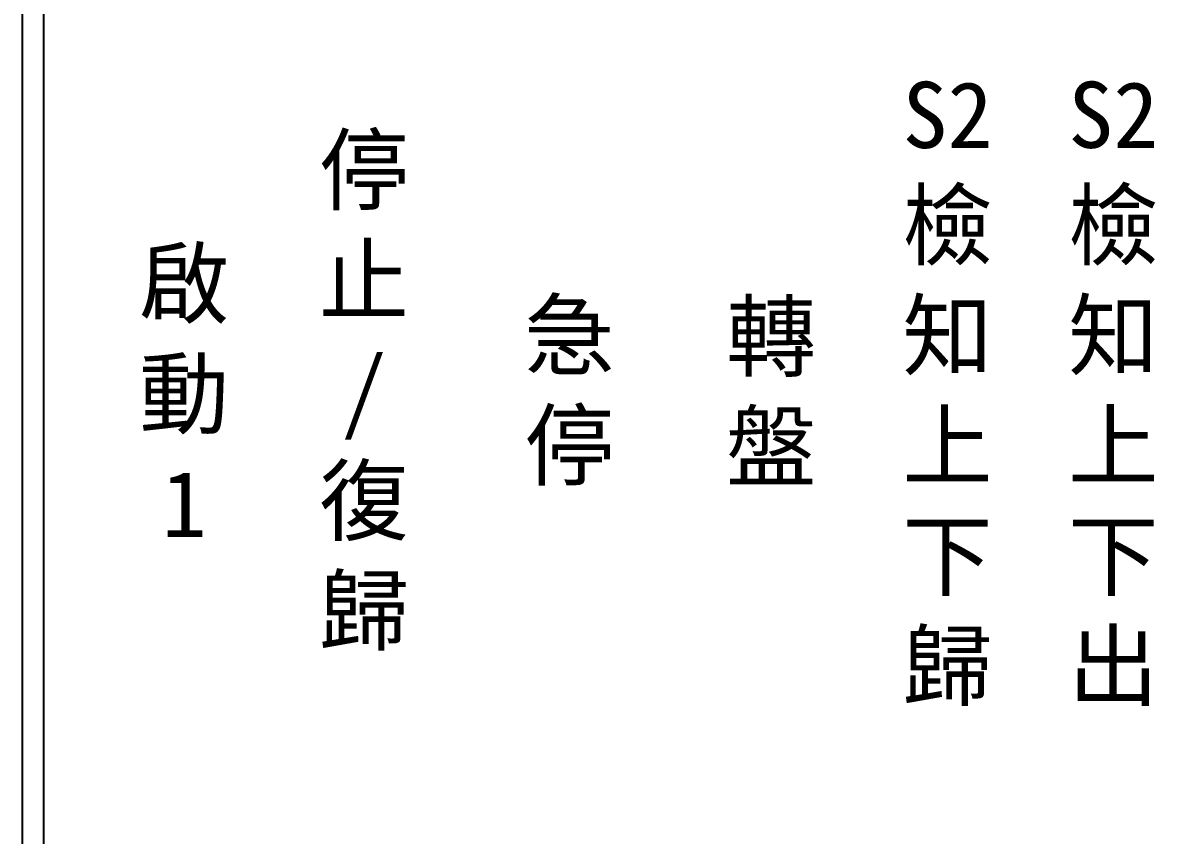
# Model space of a CAD drawing. Extents: x 325 to 612, y 3 to 207.
# Drawn here: x 325.3 to 392.1, y 50.9 to 98.9 of the extents above; entities that cross this region are included whole.
import ezdxf

# ---------------------------------------------------------------- set-up
doc = ezdxf.new("R2010")
doc.units = 0
doc.layers.add('圖框層', color=7, linetype='CONTINUOUS')
doc.layers.add('標尺寸層', color=3, linetype='CONTINUOUS')
doc.styles.add('CNS', font='romanc.shx', dxfattribs={"bigfont": 'chineset.shx'})

msp = doc.modelspace()

# ---------------------------------------------------------------- linework, layer by layer
at = {"layer": '圖框層', "color": 7}
for p, q in [((325.319, 3), (325.319, 206.969)), ((326.569, 4.25), (326.569, 205.719))]:
    msp.add_line(p, q, dxfattribs=at)

# ---------------------------------------------------------------- texts
at = {"layer": '標尺寸層', "color": 7, "char_height": 3.9, "width": 4.96081, "attachment_point": 5, "style": 'CNS'}
for s, insert in [('{\\fDFKai-SB|b0|i0|c136|p65;S2檢知上下歸}', (379.856, 76.973)), ('{\\fDFKai-SB|b0|i0|c136|p65;S2檢知上下出}', (389.632, 76.973)), ('{\\fDFKai-SB|b0|i0|c136|p65;停止\\P/\\P復歸}', (345.447, 76.973)), ('{\\fDFKai-SB|b0|i0|c136|p65;啟動1}', (334.844, 76.973)), ('{\\fDFKai-SB|b0|i0|c136|p65;急停}', (357.561, 76.973)), ('{\\fDFKai-SB|b0|i0|c136|p65;轉盤}', (369.458, 76.973))]:
    msp.add_mtext(s, dxfattribs=dict(at, insert=insert))

doc.saveas('drawing.dxf')
